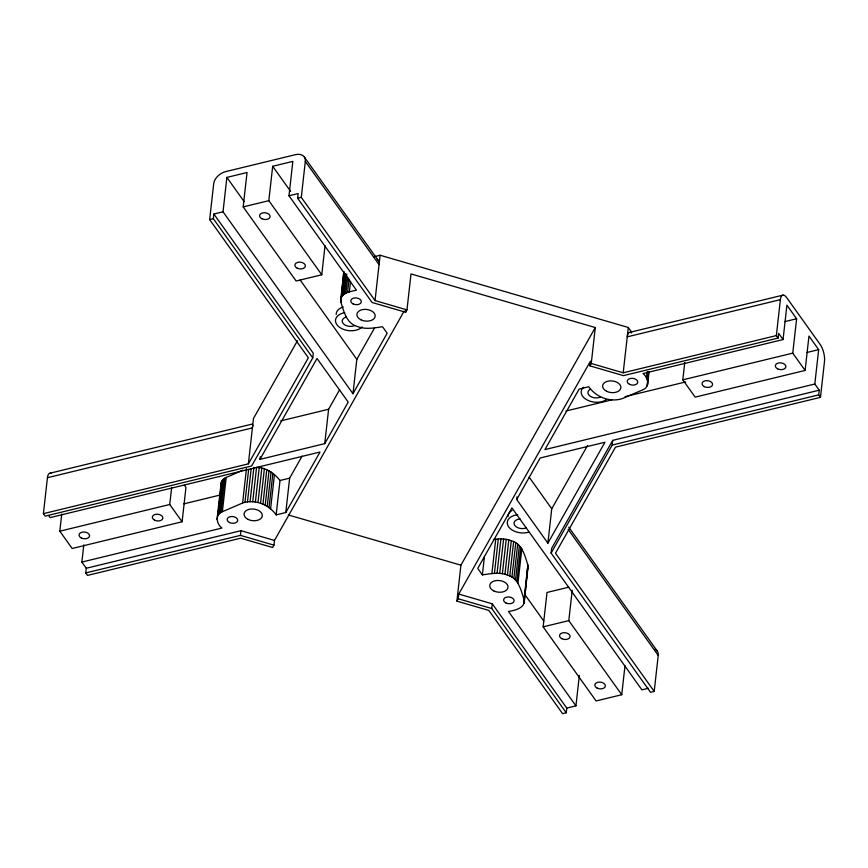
<?xml version="1.0" encoding="UTF-8"?>
<svg xmlns="http://www.w3.org/2000/svg" width="868" height="868" viewBox="0 0 868 868"><rect width="100%" height="100%" fill="white"/><g stroke="black" fill="none" stroke-linecap="round" stroke-linejoin="round"><path stroke-width="1.3" d="M83.795 544.887L81.863 562.073L221.926 528.048C216.403 523.957 214.819 514.442 222.36 511.708L242.606 503.006C254.964 499.002 268.733 504.438 276.154 514.876L285.789 512.532L319.988 452.044L50.105 517.61L48.63 515.549M220.873 485.049L221.709 481.273L224.779 478.138L242.888 470.163M343.761 271.749L340.874 302.118C343.902 311.493 346.495 323.634 357.486 326.542C365.536 329.699 374.292 327.92 382.538 326.737L387.171 333.225L352.972 393.725L223.022 211.803L226.873 177.408L247.033 172.515L243.181 206.899L296.118 281.015L321.768 274.776L325.033 245.677M566.771 708.082L566.24 712.769L562.583 713.659L488.836 610.432L456.894 601.133L458.228 598.757L458.76 594.059L492.297 603.824L566.771 708.082L575.929 705.858L508.496 611.452C514.507 610.519 525.899 608.034 524.044 599.506C521.017 590.131 518.424 578.001 507.433 575.083C499.382 571.925 490.626 573.705 482.38 574.887L477.747 568.399L511.946 507.91L641.897 689.832L648.439 688.237M524.272 602.11L527.907 565.122C524.869 555.748 522.286 543.607 511.295 540.699C505.567 538.583 499.317 538.496 493.36 539.571M223.022 211.803L213.864 214.027L313.283 353.211L312.762 357.898L251.655 465.964L45.169 516.124L43.4 513.661L47.436 477.704A12.25 4.687 76.3 0 1 50.995 473.288M184.417 485.234L185.958 487.393L182.106 521.776L72.163 548.489L59.805 531.194L61.736 514.008M404.162 311.091L274.483 540.438L273.952 545.126L272.617 547.502L240.664 538.203L87.516 575.408L85.748 572.945L86.279 568.258L81.863 562.073M182.106 521.776L169.748 504.492L171.68 487.295M43.4 513.661L248.378 463.859L308.357 357.768L209.665 219.604L213.702 183.658A12.25 8.192 -35.5 0 1 225.745 171.604L295.38 154.688A12.25 8.192 -35.5 0 1 305.319 161.394L379.056 264.632A12.25 8.192 -35.5 0 0 377.168 259.228M312.762 357.898L213.333 218.714L213.864 214.027M217.011 519.433L221.166 482.489M217.846 515.451L218.291 511.48M218.736 507.52L219.181 503.548M219.626 499.577L220.071 495.617M220.515 491.646L220.96 487.675M217.857 515.657L221.709 481.273M218.649 514.518L222.501 480.134M219.669 513.465L223.532 479.082M220.917 512.521L224.779 478.138M222.36 511.708L226.222 477.324M321.768 274.776L268.83 200.671L272.682 166.287L292.841 161.383L288.99 195.777L356.423 290.183C350.835 291.561 341.949 292.429 340.647 299.525M242.606 503.006L246.469 468.622M248.378 463.859L253.456 418.528L297.453 340.733M85.748 572.945L240.414 535.372L240.946 530.673L274.483 540.438M244.96 502.377L248.671 469.306M247.467 501.954L251.177 468.894M250.06 501.758L253.923 467.364M252.707 501.78L256.57 467.396C266.096 467.505 274.277 473.244 280.017 480.492L276.154 514.876M259.955 459.378L317.026 358.451L348.22 402.123L324.74 443.646L259.955 459.378L260.259 456.742M255.366 502.029L259.228 467.646M257.991 502.496L261.843 468.112M260.53 503.18L264.382 468.796M262.939 504.058L266.791 469.675M819.229 390.188L612.732 440.358L551.636 548.413L551.104 553.1L650.533 692.295L654.201 691.405L555.498 553.231L615.488 447.15L820.466 397.349L818.698 394.875L819.229 390.188L814.813 384.014L544.93 449.581L579.13 389.092L588.754 386.748C596.186 397.197 609.954 402.622 622.313 398.618L642.559 389.916C650.099 387.193 648.515 377.667 642.993 373.576L783.055 339.551L778.639 333.377L778.119 338.064L623.452 375.638L589.914 365.873L591.249 363.497L595.285 327.551L411.009 273.93L406.973 309.876L405.638 312.252L372.09 302.487L297.626 198.24L298.147 193.542L288.99 195.777M265.185 505.122L269.037 470.738M406.973 309.876L375.03 300.578L301.283 197.351L305.319 161.394M267.225 506.359L271.076 471.964M269.026 507.737L272.877 473.342M270.556 509.234L274.407 474.85M285.789 512.532L289.641 478.149L302.14 456.047M340.777 299.493L343.891 271.717M324.74 443.646L328.603 409.262L339.681 389.645M340.874 302.118L344.14 273.029M342.263 295.901L344.78 273.409M343.294 294.849L345.659 273.68M344.531 293.905L346.755 274.071M345.974 293.091L347.753 277.217M347.591 292.418L349.077 279.192M349.359 291.898L350.542 281.319M352.972 393.725L356.824 359.33L374.585 327.93M375.03 300.578L380.108 255.246L628.291 327.475L631.318 331.706M405.638 312.252L405.899 309.909M456.894 601.133L460.919 565.176L595.285 327.551M482.38 574.887L484.452 556.366M491.885 573.639L495.736 539.256M494.434 573.325L498.297 538.941M566.24 712.769L491.776 608.511L492.297 603.824M497.06 573.238L500.923 538.854M499.718 573.379L503.581 538.985M502.366 573.737L506.228 539.343M504.948 574.312L508.811 539.918M507.433 575.083L511.295 540.699M516.699 499.501L540.178 457.978L604.963 442.246L547.892 543.173L516.699 499.501L516.992 496.854M509.766 576.059L513.628 541.675M511.914 577.209L515.776 542.826M513.845 578.522L517.697 544.127M515.516 579.954L519.368 545.571M516.894 581.506L520.757 547.122M517.968 583.144L521.831 548.76M523.892 600.623L527.907 565.122M523.99 603.369L528.145 566.424M547.892 543.173L551.744 508.789L587.582 445.414M625.003 665.626L621.738 694.725L596.088 700.953L543.151 626.848L547.003 592.464L568.811 587.169M589.914 365.873L590.435 361.186L458.76 594.059M621.738 694.725L568.8 620.62L572.218 590.197M575.929 705.858L579.347 675.434M551.104 553.1L612.211 445.045L612.732 440.358M591.249 363.497L623.202 372.795L628.291 327.475M646.4 378.339L647.137 371.732M647.159 379.598L648.049 371.656M647.061 385.967L647.506 381.996M647.951 378.036L648.396 374.065M647.658 380.889L648.7 371.623M647.604 384.752L649.09 371.526M814.813 384.014L818.676 349.63L808.965 336.046L805.113 370.43L695.17 397.132L682.812 379.848L684.744 362.65M654.201 691.405L658.226 655.448A12.25 8.192 -35.5 0 0 655.112 649.221M778.119 338.064L776.35 335.591L780.386 299.644A12.25 4.687 76.3 0 1 786.734 297.681L820.26 344.607A12.25 4.687 76.3 0 1 824.502 361.403L820.466 397.349M783.055 339.551L786.907 305.167L796.618 318.751L792.755 353.135L805.113 370.43M528.124 567.715L527.299 570.2M243.181 206.899L268.83 200.671M209.665 219.604L213.333 218.714M297.626 198.24L301.283 197.351M373.999 256.733L380.108 255.246M50.127 473.168L252.479 424.007M629.929 332.314L783.077 295.109M47.436 477.704L252.404 427.913A12.25 4.687 76.3 0 1 253.087 425.146M280.657 420.904L328.603 409.262M780.386 299.644L627.239 336.849A12.25 4.687 76.3 0 1 631.709 332.911M784.835 321.616L796.618 318.751M623.202 372.795L776.35 335.591M59.805 531.194L169.748 504.492M682.812 379.848L792.755 353.135M183.897 503.841L220.537 494.934M280.017 480.492L289.641 478.149M565.893 411.041L611.973 399.844M625.144 396.643L685.698 381.931M806.828 352.506L818.676 349.63M86.279 568.258L240.946 530.673M612.211 445.045L818.698 394.875M543.151 626.848L568.8 620.62M288.328 514.952L460.919 565.176M240.414 535.372L273.952 545.126M458.228 598.757L491.776 608.511M304.375 157.065L378.112 260.291M568.768 527.212L657.282 651.119M568.149 529.35L658.226 655.448M529.133 477.129L551.744 508.789M272.682 166.287L290.596 191.351M226.873 177.408L244.201 201.669M300.122 279.952L356.824 359.33M524.901 594.623L543.715 620.967M526.42 527.766A7.552 4.817 6.4 0 1 514.735 525.422A7.552 4.817 6.4 0 1 520.116 518.934M507.975 516.623A14.289 9.103 6.4 0 1 512.098 510.427M528.699 532.149A14.289 9.103 6.4 0 1 508.388 526.453A14.289 9.103 6.4 0 1 517.762 514.713M600.32 397.067A7.552 4.817 6.4 0 1 589.708 395.851A7.552 4.817 6.4 0 1 590.511 389.092M606.504 399.551A14.289 9.103 6.4 0 1 586.974 399.888A14.289 9.103 6.4 0 1 583.6 387.204M354.621 325.565A7.552 4.817 6.4 0 1 343.413 323.807A7.552 4.817 6.4 0 1 346.451 317.015M336.176 314.433A14.289 9.103 6.4 0 1 343.24 306.957M362.075 326.932A14.289 9.103 6.4 0 1 338.856 326.769A14.289 9.103 6.4 0 1 344.78 312.675M597.108 688.096A5.306 3.385 6.4 0 0 605.365 686.089A5.306 3.385 6.4 0 0 597.792 682.281A5.306 3.385 6.4 0 0 597.108 688.096M561.824 638.696A5.306 3.385 6.4 0 0 570.07 636.689A5.306 3.385 6.4 0 0 562.507 632.87A5.306 3.385 6.4 0 0 561.824 638.696M505.881 602.945A5.306 3.385 6.4 0 0 514.127 600.949A5.306 3.385 6.4 0 0 506.565 597.13A5.306 3.385 6.4 0 0 505.881 602.945M493.718 590.88A9.19 5.859 6.4 0 0 508.008 587.408A9.19 5.859 6.4 0 0 494.901 580.811A9.19 5.859 6.4 0 0 493.718 590.88M777.63 368.846A5.306 3.385 6.4 0 0 785.887 366.839A5.306 3.385 6.4 0 0 778.314 363.019A5.306 3.385 6.4 0 0 777.63 368.846M704.339 386.651A5.306 3.385 6.4 0 0 712.585 384.643A5.306 3.385 6.4 0 0 705.022 380.824A5.306 3.385 6.4 0 0 704.339 386.651M629.495 384.329A5.306 3.385 6.4 0 0 637.752 382.321A5.306 3.385 6.4 0 0 630.179 378.513A5.306 3.385 6.4 0 0 629.495 384.329M606.591 391.273A9.19 5.859 6.4 0 0 620.87 387.801A9.19 5.859 6.4 0 0 607.774 381.204A9.19 5.859 6.4 0 0 606.591 391.273M81.332 537.997A5.306 3.385 6.4 0 0 89.578 536.001A5.306 3.385 6.4 0 0 82.015 532.182A5.306 3.385 6.4 0 0 81.332 537.997M154.623 520.192A5.306 3.385 6.4 0 0 162.869 518.185A5.306 3.385 6.4 0 0 155.307 514.377A5.306 3.385 6.4 0 0 154.623 520.192M229.467 522.514A5.306 3.385 6.4 0 0 237.713 520.507A5.306 3.385 6.4 0 0 230.15 516.688A5.306 3.385 6.4 0 0 229.467 522.514M248.02 519.379A9.19 5.859 6.4 0 0 262.299 515.907A9.19 5.859 6.4 0 0 249.203 509.31A9.19 5.859 6.4 0 0 248.02 519.379M261.843 218.747A5.306 3.385 6.4 0 0 270.1 216.74A5.306 3.385 6.4 0 0 262.537 212.92A5.306 3.385 6.4 0 0 261.843 218.747M297.138 268.147A5.306 3.385 6.4 0 0 305.395 266.151A5.306 3.385 6.4 0 0 297.822 262.331A5.306 3.385 6.4 0 0 297.138 268.147M353.081 303.898A5.306 3.385 6.4 0 0 361.327 301.89A5.306 3.385 6.4 0 0 353.764 298.071A5.306 3.385 6.4 0 0 353.081 303.898M360.882 319.771A9.19 5.859 6.4 0 0 375.171 316.299A9.19 5.859 6.4 0 0 362.075 309.702A9.19 5.859 6.4 0 0 360.882 319.771"/></g></svg>
